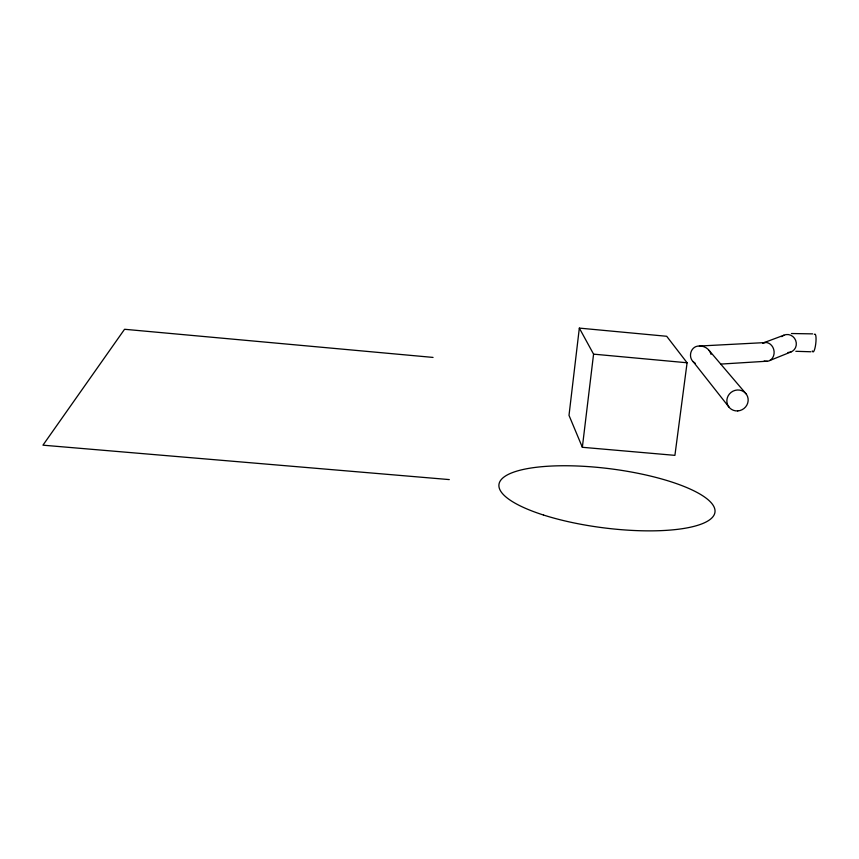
<?xml version="1.0" encoding="UTF-8"?>
<svg xmlns="http://www.w3.org/2000/svg" width="859" height="859" viewBox="0 0 859 859"><rect width="100%" height="100%" fill="white"/><g stroke="black" fill="none" stroke-linecap="round" stroke-linejoin="round"><path stroke-width="1.29" d="M579.331 328.106L569.002 415.348L582.348 447.292L674.916 455.356L687.082 362.766L666.691 336.277L579.331 328.106L593.569 354.144L582.348 447.292M769.718 360.533L791.268 351.836M763.093 342.988L783.977 335.182M791.461 333.528L812.657 333.872M720.733 364.087L767.237 361.199M765.197 342.58L699.451 346.027C690.496 345.608 687.2 358.053 694.491 362.756M795.821 351.299L810.95 351.771M699.366 346.027C704.101 345.769 708.922 348.657 710.64 353.124M449.3 479.59L42.95 445.177L124.555 329.276L433.054 357.419M593.569 354.144L687.082 362.766M695.35 363.368L694.77 362.97M709.04 350.354L746.009 393.766M693.192 361.671L729.033 407.177M710.812 353.586L711.037 354.38M762.62 343.117A9.492 8.107 80.1 0 1 774.099 351.492A9.492 8.107 80.1 0 1 764.156 361.016M781.744 336.631A9.095 8.601 65.2 0 1 795.681 340.432A9.095 8.601 65.2 0 1 787.939 352.512M814.364 334.452A8.987 1.836 -83.8 0 1 815.728 343.944A8.987 1.836 -83.8 0 1 812.313 350.944M737.741 410.924A10.823 10.319 -34.7 0 0 746.632 394.635A10.823 10.319 -34.7 0 0 728.164 395.827A10.823 10.319 -34.7 0 0 737.741 410.924M543.479 515.024A108.9 29.721 7.3 0 0 714.43 514.197A108.9 29.721 7.3 0 0 562.913 465.75A108.9 29.721 7.3 0 0 543.479 515.024"/></g></svg>
